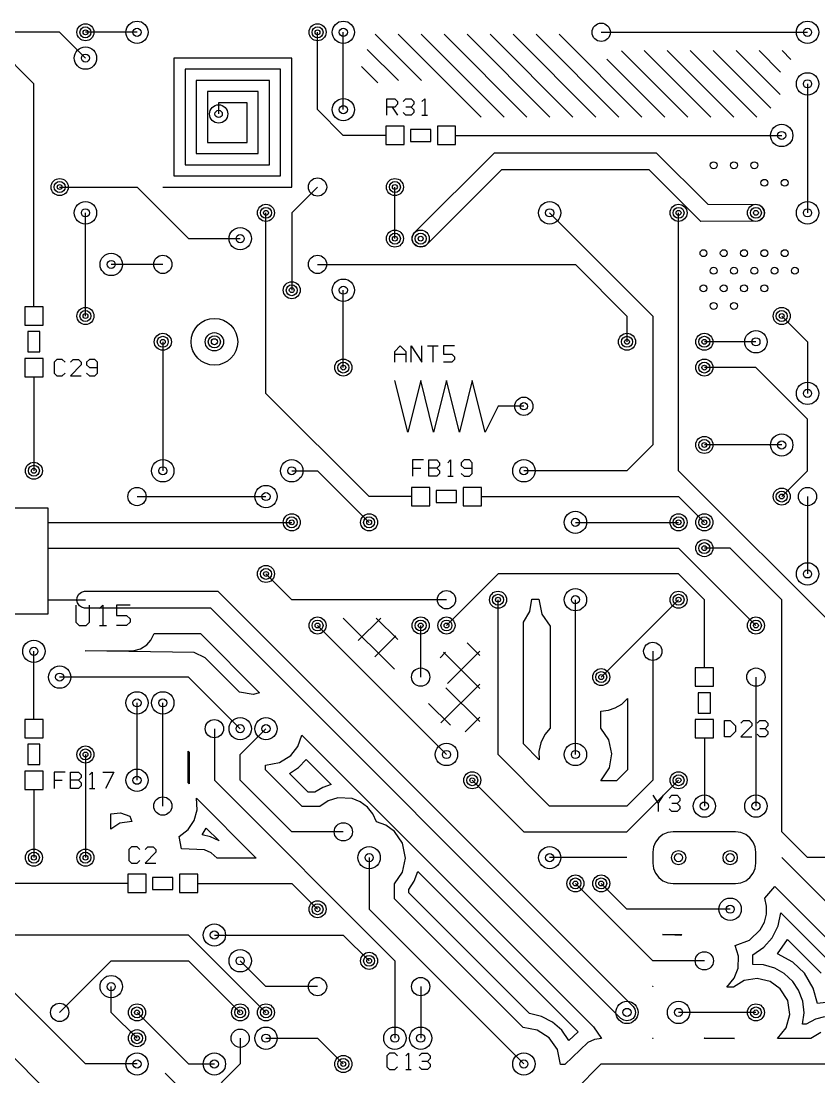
# Model space of a CAD drawing. Extents: x 7 to 280, y 7 to 360.
# Drawn here: x 203.8 to 243.1, y 308 to 360 of the extents above; entities that cross this region are included whole.
import ezdxf

# ---------------------------------------------------------------- set-up
doc = ezdxf.new("R2010")
doc.units = 0
doc.layers.add('SCORE', color=5, linetype='CONTINUOUS')

msp = doc.modelspace()

# ---------------------------------------------------------------- linework, layer by layer
at = {"layer": 'SCORE'}
for p, q in [((204.47, 356.87), (201.93, 359.41)), ((205.74, 359.41), (203.2, 359.41)), ((207.01, 358.14), (205.74, 359.41)), ((209.55, 359.41), (207.01, 359.41)), ((218.44, 355.6), (218.44, 359.41)), ((219.71, 355.6), (219.71, 359.41)), ((221.2811, 359.31), (223.5611, 357.03)), ((222.4125, 359.31), (226.4925, 355.23)), ((223.5439, 359.31), (227.6239, 355.23)), ((224.6752, 359.31), (228.7552, 355.23)), ((225.8066, 359.31), (229.8866, 355.23)), ((226.938, 359.31), (231.018, 355.23)), ((228.0694, 359.31), (232.1494, 355.23)), ((229.2007, 359.31), (233.2807, 355.23)), ((230.3321, 359.31), (234.4121, 355.23)), ((232.41, 359.41), (242.57, 359.41)), ((220.8907, 358.569), (222.4298, 357.03)), ((233.4057, 358.4991), (236.6748, 355.23)), ((234.5262, 358.51), (237.8062, 355.23)), ((235.6576, 358.51), (238.9376, 355.23)), ((236.7889, 358.51), (240.0689, 355.23)), ((237.9203, 358.51), (240.7566, 355.6737)), ((239.0517, 358.51), (241.2202, 356.3415)), ((240.1831, 358.51), (241.242, 357.4511)), ((241.3144, 358.51), (241.7555, 358.0689)), ((217.17, 358.14), (211.37, 358.14)), ((211.37, 358.14), (211.37, 357.59)), ((217.17, 351.79), (217.17, 358.14)), ((220.61, 357.7184), (221.4123, 356.9161)), ((232.6846, 358.0889), (235.5435, 355.23)), ((211.37, 357.59), (211.37, 352.34)), ((216.62, 357.59), (211.92, 357.59)), ((211.92, 357.59), (211.92, 357.04)), ((216.62, 352.34), (216.62, 357.59)), ((204.47, 347.98), (204.47, 356.87)), ((211.92, 357.04), (211.92, 352.89)), ((216.07, 357.04), (212.47, 357.04)), ((212.47, 357.04), (212.47, 356.49)), ((216.07, 352.89), (216.07, 357.04)), ((242.57, 356.87), (242.57, 350.52)), ((212.47, 356.49), (212.47, 353.44)), ((215.52, 356.49), (213.02, 356.49)), ((213.02, 356.49), (213.02, 355.94)), ((215.52, 353.44), (215.52, 356.49)), ((221.85, 355.33), (221.85, 356.13)), ((221.85, 356.13), (222.25, 356.13)), ((222.25, 356.13), (222.3833, 355.9967)), ((222.65, 355.9967), (222.7833, 356.13)), ((222.7833, 356.13), (223.05, 356.13)), ((223.05, 356.13), (223.1833, 355.9967)), ((223.5833, 355.9967), (223.7167, 356.13)), ((223.7167, 356.13), (223.7167, 355.33)), ((213.02, 355.94), (213.02, 353.99)), ((214.97, 355.94), (213.57, 355.94)), ((213.57, 355.94), (213.57, 355.39)), ((214.97, 353.99), (214.97, 355.94)), ((219.71, 354.33), (218.44, 355.6)), ((222.25, 355.73), (221.85, 355.73)), ((222.1167, 355.73), (222.3833, 355.33)), ((222.3833, 355.8633), (222.25, 355.73)), ((222.3833, 355.9967), (222.3833, 355.8633)), ((223.05, 355.73), (222.7833, 355.73)), ((223.1833, 355.8633), (223.05, 355.73)), ((223.05, 355.73), (223.1833, 355.5967)), ((223.1833, 355.9967), (223.1833, 355.8633)), ((223.1833, 355.5967), (223.1833, 355.4633)), ((222.7833, 355.33), (222.65, 355.4633)), ((223.05, 355.33), (222.7833, 355.33)), ((223.1833, 355.4633), (223.05, 355.33)), ((223.5833, 355.33), (223.85, 355.33)), ((222.7, 354.78), (221.8, 354.78)), ((221.8, 354.78), (221.8, 353.88)), ((222.7, 353.88), (222.7, 354.78)), ((224.02, 354.63), (223.02, 354.63)), ((223.02, 354.63), (223.02, 354.03)), ((224.02, 354.03), (224.02, 354.63)), ((225.24, 354.78), (224.34, 354.78)), ((224.34, 354.78), (224.34, 353.88)), ((225.24, 353.88), (225.24, 354.78)), ((221.8, 354.33), (219.71, 354.33)), ((223.02, 354.03), (224.02, 354.03)), ((225.24, 354.33), (227.33, 354.33)), ((227.33, 354.33), (241.3, 354.33)), ((213.02, 353.99), (214.97, 353.99)), ((221.8, 353.88), (222.7, 353.88)), ((224.34, 353.88), (225.24, 353.88)), ((212.47, 353.44), (215.52, 353.44)), ((223.223, 349.547), (227.156, 353.48)), ((227.156, 353.48), (235.124, 353.48)), ((235.124, 353.48), (237.664, 350.94)), ((211.92, 352.89), (216.07, 352.89)), ((227.504, 352.64), (223.7864, 348.9253)), ((234.776, 352.64), (227.504, 352.64)), ((237.316, 350.1), (234.776, 352.64)), ((211.37, 352.34), (216.62, 352.34)), ((205.74, 351.79), (209.55, 351.79)), ((209.55, 351.79), (212.09, 349.25)), ((210.82, 351.79), (217.17, 351.79)), ((218.44, 351.79), (217.17, 350.52)), ((222.25, 349.25), (222.25, 351.79)), ((237.664, 350.94), (240.0712, 350.938)), ((240.0712, 350.938), (240.228, 350.8904)), ((207.01, 345.44), (207.01, 350.52)), ((215.9, 341.63), (215.9, 350.52)), ((217.17, 350.52), (217.17, 346.71)), ((229.87, 350.52), (234.95, 345.44)), ((236.22, 337.82), (236.22, 350.52)), ((240.228, 350.8904), (240.327, 350.817)), ((240.327, 350.817), (240.4419, 350.6019)), ((240.4419, 350.4381), (240.3792, 350.2867)), ((240.4419, 350.6019), (240.4419, 350.4381)), ((240.1119, 350.1081), (237.316, 350.1)), ((240.2633, 350.1708), (240.1119, 350.1081)), ((240.3792, 350.2867), (240.2633, 350.1708)), ((223.102, 349.2088), (223.1181, 349.3719)), ((223.1181, 349.3719), (223.223, 349.547)), ((212.09, 349.25), (214.63, 349.25)), ((223.1708, 349.0167), (223.102, 349.2088)), ((223.3593, 348.862), (223.1708, 349.0167)), ((223.6019, 348.8381), (223.3593, 348.862)), ((223.7864, 348.9253), (223.6019, 348.8381)), ((204.47, 345.89), (204.47, 347.98)), ((210.82, 347.98), (208.28, 347.98)), ((218.44, 347.98), (231.14, 347.98)), ((231.14, 347.98), (233.68, 345.44)), ((219.71, 342.9), (219.71, 346.71)), ((204.92, 345.89), (204.02, 345.89)), ((204.02, 345.89), (204.02, 344.99)), ((204.92, 344.99), (204.92, 345.89)), ((233.68, 345.44), (233.68, 344.17)), ((234.95, 345.44), (234.95, 339.09)), ((241.3, 345.44), (242.57, 344.17)), ((204.02, 344.99), (204.92, 344.99)), ((204.77, 344.67), (204.17, 344.67)), ((204.17, 344.67), (204.17, 343.67)), ((204.77, 343.67), (204.77, 344.67)), ((210.82, 344.17), (210.82, 337.82)), ((240.03, 344.17), (237.49, 344.17)), ((242.57, 344.17), (242.57, 341.63)), ((204.17, 343.67), (204.77, 343.67)), ((222.25, 343.6983), (222.5167, 343.965)), ((222.25, 343.165), (222.25, 343.6983)), ((222.5167, 343.965), (222.7833, 343.6983)), ((222.7833, 343.6983), (222.7833, 343.165)), ((223.05, 343.165), (223.05, 343.965)), ((223.05, 343.965), (223.5833, 343.165)), ((223.5833, 343.165), (223.5833, 343.965)), ((223.85, 343.965), (224.3833, 343.965)), ((224.1167, 343.965), (224.1167, 343.165)), ((225.1833, 343.965), (224.65, 343.965)), ((224.65, 343.965), (224.65, 343.565)), ((204.92, 343.35), (204.02, 343.35)), ((204.02, 343.35), (204.02, 342.45)), ((204.92, 342.45), (204.92, 343.35)), ((205.6033, 343.3), (205.47, 343.1667)), ((205.47, 343.1667), (205.47, 342.6333)), ((205.87, 343.3), (205.6033, 343.3)), ((206.0033, 343.1667), (205.87, 343.3)), ((206.27, 343.1667), (206.4033, 343.3)), ((206.4033, 343.3), (206.67, 343.3)), ((206.67, 343.3), (206.8033, 343.1667)), ((206.8033, 343.1667), (206.8033, 343.0333)), ((207.2033, 343.3), (207.07, 343.1667)), ((207.07, 343.1667), (207.07, 343.0333)), ((207.47, 343.3), (207.2033, 343.3)), ((207.6033, 343.1667), (207.47, 343.3)), ((207.6033, 342.6333), (207.6033, 343.1667)), ((222.25, 343.565), (222.7833, 343.565)), ((224.65, 343.565), (225.05, 343.565)), ((225.05, 343.165), (224.65, 343.165)), ((225.05, 343.565), (225.1833, 343.4317)), ((225.1833, 343.2983), (225.05, 343.165)), ((225.1833, 343.4317), (225.1833, 343.2983)), ((205.47, 342.6333), (205.6033, 342.5)), ((205.87, 342.5), (206.0033, 342.6333)), ((206.8033, 343.0333), (206.27, 342.5)), ((207.07, 343.0333), (207.2033, 342.9)), ((207.07, 342.6333), (207.2033, 342.5)), ((207.2033, 342.9), (207.6033, 342.9)), ((207.47, 342.5), (207.6033, 342.6333)), ((240.03, 342.9), (237.49, 342.9)), ((242.57, 340.36), (240.03, 342.9)), ((204.02, 342.45), (204.92, 342.45)), ((204.47, 342.45), (204.47, 340.36)), ((205.6033, 342.5), (205.87, 342.5)), ((206.27, 342.5), (206.8033, 342.5)), ((207.2033, 342.5), (207.47, 342.5)), ((222.885, 339.725), (222.25, 342.265)), ((223.52, 342.265), (222.885, 339.725)), ((224.155, 339.725), (223.52, 342.265)), ((224.79, 342.265), (224.155, 339.725)), ((225.425, 339.725), (224.79, 342.265)), ((226.06, 342.265), (225.425, 339.725)), ((226.695, 339.725), (226.06, 342.265)), ((220.98, 336.55), (215.9, 341.63)), ((227.33, 340.995), (226.695, 339.725)), ((228.6, 340.995), (227.33, 340.995)), ((204.47, 340.36), (204.47, 337.82)), ((242.57, 337.82), (242.57, 340.36)), ((234.95, 339.09), (233.68, 337.82)), ((241.3, 339.09), (237.49, 339.09)), ((223.6533, 338.35), (223.12, 338.35)), ((223.12, 338.35), (223.12, 337.55)), ((223.12, 337.95), (223.52, 337.95)), ((223.92, 337.55), (223.92, 338.35)), ((223.92, 338.35), (224.32, 338.35)), ((224.32, 337.95), (223.92, 337.95)), ((224.32, 338.35), (224.4533, 338.2167)), ((224.4533, 338.0833), (224.32, 337.95)), ((224.32, 337.95), (224.4533, 337.8167)), ((224.4533, 338.2167), (224.4533, 338.0833)), ((224.8533, 338.2167), (224.9867, 338.35)), ((224.9867, 338.35), (224.9867, 337.55)), ((225.6533, 338.35), (225.52, 338.2167)), ((225.52, 338.2167), (225.52, 338.0833)), ((225.52, 338.0833), (225.6533, 337.95)), ((225.92, 338.35), (225.6533, 338.35)), ((225.6533, 337.95), (226.0533, 337.95)), ((226.0533, 338.2167), (225.92, 338.35)), ((226.0533, 337.6833), (226.0533, 338.2167)), ((217.17, 337.82), (218.44, 337.82)), ((218.44, 337.82), (220.98, 335.28)), ((224.32, 337.55), (223.92, 337.55)), ((224.4533, 337.6833), (224.32, 337.55)), ((224.4533, 337.8167), (224.4533, 337.6833)), ((224.8533, 337.55), (225.12, 337.55)), ((225.52, 337.6833), (225.6533, 337.55)), ((225.6533, 337.55), (225.92, 337.55)), ((225.92, 337.55), (226.0533, 337.6833)), ((233.68, 337.82), (228.6, 337.82)), ((247.65, 326.39), (236.22, 337.82)), ((241.3, 336.55), (242.57, 337.82)), ((223.97, 337), (223.07, 337)), ((223.07, 337), (223.07, 336.1)), ((223.97, 336.1), (223.97, 337)), ((226.51, 337), (225.61, 337)), ((225.61, 337), (225.61, 336.1)), ((226.51, 336.1), (226.51, 337)), ((209.55, 336.55), (215.9, 336.55)), ((223.07, 336.55), (220.98, 336.55)), ((225.29, 336.85), (224.29, 336.85)), ((224.29, 336.85), (224.29, 336.25)), ((225.29, 336.25), (225.29, 336.85)), ((226.51, 336.55), (228.6, 336.55)), ((228.6, 336.55), (236.22, 336.55)), ((236.22, 336.55), (237.49, 335.28)), ((242.57, 336.55), (242.57, 332.74)), ((205.1685, 335.9785), (202.5015, 335.9785)), ((205.1685, 330.7715), (205.1685, 335.9785)), ((223.07, 336.1), (223.97, 336.1)), ((224.29, 336.25), (225.29, 336.25)), ((225.61, 336.1), (226.51, 336.1)), ((205.1685, 335.28), (207.01, 335.28)), ((207.01, 335.28), (217.17, 335.28)), ((231.14, 335.28), (236.22, 335.28)), ((205.1685, 334.01), (207.01, 334.01)), ((207.01, 334.01), (236.22, 334.01)), ((236.22, 334.01), (240.03, 330.2)), ((238.76, 334.01), (237.49, 334.01)), ((241.3, 331.47), (238.76, 334.01)), ((217.17, 331.47), (215.9, 332.74)), ((227.33, 332.74), (224.79, 330.2)), ((236.22, 332.74), (227.33, 332.74)), ((237.49, 331.47), (236.22, 332.74)), ((206.6081, 331.5919), (206.6853, 331.7364)), ((206.6853, 331.7364), (206.812, 331.8404)), ((206.812, 331.8404), (206.9688, 331.888)), ((206.9688, 331.888), (213.534, 331.89)), ((213.534, 331.89), (233.977, 311.447)), ((205.1685, 331.47), (207.01, 331.47)), ((206.54, 331.2), (206.54, 330.3667)), ((206.592, 331.4288), (206.6081, 331.5919)), ((206.622, 331.3093), (206.592, 331.4288)), ((206.713, 331.173), (206.622, 331.3093)), ((206.812, 331.0996), (206.713, 331.173)), ((207.2067, 330.3667), (207.2067, 331.2)), ((207.7067, 331.0333), (207.8733, 331.2)), ((207.8733, 331.2), (207.8733, 330.2)), ((209.2067, 331.2), (208.54, 331.2)), ((208.54, 331.2), (208.54, 330.7)), ((224.79, 331.47), (217.17, 331.47)), ((227.33, 323.85), (227.33, 331.47)), ((228.895, 330.8882), (228.9993, 331.49)), ((228.9993, 331.49), (229.3407, 331.49)), ((229.3407, 331.49), (229.488, 330.7565)), ((231.14, 323.85), (231.14, 331.47)), ((232.41, 327.66), (236.22, 331.47)), ((237.49, 330.2), (237.49, 331.47)), ((241.3, 320.04), (241.3, 331.47)), ((202.5015, 330.7715), (205.1685, 330.7715)), ((206.9688, 331.052), (206.812, 331.0996)), ((213.186, 331.05), (206.9688, 331.052)), ((208.54, 330.7), (209.04, 330.7)), ((209.04, 330.7), (209.2067, 330.5333)), ((233.383, 310.853), (213.186, 331.05)), ((228.58, 330.3632), (228.895, 330.8882)), ((229.488, 330.7565), (229.89, 330.1755)), ((206.54, 330.3667), (206.7067, 330.2)), ((206.7067, 330.2), (207.04, 330.2)), ((207.04, 330.2), (207.2067, 330.3667)), ((207.7067, 330.2), (208.04, 330.2)), ((209.04, 330.2), (208.54, 330.2)), ((209.2067, 330.3667), (209.04, 330.2)), ((209.2067, 330.5333), (209.2067, 330.3667)), ((218.44, 330.2), (224.79, 323.85)), ((219.7065, 330.57), (222.2278, 328.0487)), ((220.4469, 329.4659), (221.551, 330.57)), ((221.3328, 330.57), (222.3988, 329.5041)), ((223.52, 327.66), (223.52, 330.2)), ((228.58, 324.3678), (228.58, 330.3632)), ((229.89, 330.1755), (229.89, 325.1445)), ((237.49, 328.11), (237.49, 330.2)), ((210.2262, 329.4774), (210.3908, 329.8009)), ((210.3908, 329.8009), (212.6681, 329.8002)), ((212.6681, 329.8002), (215.5778, 326.8904)), ((221.2601, 328.6527), (222.3015, 329.6941)), ((209.7164, 329.0591), (210.0257, 329.2562)), ((210.0257, 329.2562), (210.2262, 329.4774)), ((225.802, 329.3535), (226.43, 328.7255)), ((204.47, 327.66), (204.47, 328.93)), ((206.9946, 328.95), (209.4167, 328.9681)), ((212.3674, 328.8785), (206.9946, 328.95)), ((209.4167, 328.9681), (209.7164, 329.0591)), ((212.909, 328.6038), (212.3674, 328.8785)), ((214.5985, 326.9192), (212.909, 328.6038)), ((224.4742, 328.6141), (224.7414, 328.8813)), ((224.6401, 328.889), (226.43, 327.0992)), ((224.8325, 327.3461), (226.43, 328.9436)), ((234.95, 328.93), (234.95, 322.58)), ((237.94, 328.11), (237.04, 328.11)), ((237.04, 328.11), (237.04, 327.21)), ((237.94, 327.21), (237.94, 328.11)), ((204.47, 325.57), (204.47, 327.66)), ((212.09, 327.66), (205.74, 327.66)), ((214.63, 325.12), (212.09, 327.66)), ((240.03, 327.66), (240.03, 321.31)), ((224.5128, 325.4), (226.43, 327.3173)), ((224.7645, 327.1384), (226.43, 325.4728)), ((237.04, 327.21), (237.94, 327.21)), ((215.265, 326.8037), (214.5985, 326.9192)), ((215.5778, 326.8904), (215.265, 326.8037)), ((233.4211, 326.3313), (233.7, 326.6005)), ((233.7, 326.6005), (233.7, 323.0978)), ((237.79, 326.89), (237.19, 326.89)), ((237.19, 326.89), (237.19, 325.89)), ((237.79, 325.89), (237.79, 326.89)), ((209.55, 322.58), (209.55, 326.39)), ((210.82, 321.31), (210.82, 326.39)), ((223.9087, 326.3678), (224.9911, 325.2854)), ((232.39, 325.9907), (232.7621, 326.028)), ((232.39, 325.1445), (232.39, 325.9907)), ((232.7621, 326.028), (233.1052, 326.142)), ((233.1052, 326.142), (233.4211, 326.3313)), ((204.92, 325.57), (204.02, 325.57)), ((204.02, 325.57), (204.02, 324.67)), ((204.92, 324.67), (204.92, 325.57)), ((225.7094, 324.9704), (226.43, 325.6909)), ((237.94, 325.57), (237.04, 325.57)), ((237.04, 325.57), (237.04, 324.67)), ((237.19, 325.89), (237.79, 325.89)), ((237.94, 324.67), (237.94, 325.57)), ((238.49, 324.72), (238.49, 325.52)), ((238.49, 325.52), (238.7567, 325.52)), ((238.7567, 325.52), (239.0233, 325.2533)), ((239.29, 325.3867), (239.4233, 325.52)), ((239.4233, 325.52), (239.69, 325.52)), ((239.69, 325.52), (239.8233, 325.3867)), ((240.09, 325.3867), (240.2233, 325.52)), ((240.2233, 325.52), (240.49, 325.52)), ((240.49, 325.52), (240.6233, 325.3867)), ((213.36, 325.12), (213.36, 322.58)), ((214.63, 323.85), (215.9, 325.12)), ((229.89, 325.1445), (229.6289, 324.8272)), ((232.792, 324.5635), (232.39, 325.1445)), ((239.0233, 324.9867), (238.7567, 324.72)), ((239.0233, 325.2533), (239.0233, 324.9867)), ((239.8233, 325.2533), (239.29, 324.72)), ((239.8233, 325.3867), (239.8233, 325.2533)), ((240.49, 325.12), (240.2233, 325.12)), ((240.6233, 325.2533), (240.49, 325.12)), ((240.49, 325.12), (240.6233, 324.9867)), ((240.6233, 325.3867), (240.6233, 325.2533)), ((240.6233, 324.9867), (240.6233, 324.8533)), ((204.02, 324.67), (204.92, 324.67)), ((217.4742, 324.248), (217.6704, 324.7978)), ((217.6704, 324.7978), (232.0253, 310.443)), ((229.4368, 324.4308), (229.3467, 323.9995)), ((229.6289, 324.8272), (229.4368, 324.4308)), ((232.9393, 323.877), (232.792, 324.5635)), ((237.04, 324.67), (237.94, 324.67)), ((237.49, 324.67), (237.49, 322.58)), ((238.7567, 324.72), (238.49, 324.72)), ((239.29, 324.72), (239.8233, 324.72)), ((240.2233, 324.72), (240.09, 324.8533)), ((240.49, 324.72), (240.2233, 324.72)), ((240.6233, 324.8533), (240.49, 324.72)), ((204.77, 324.35), (204.17, 324.35)), ((204.17, 324.35), (204.17, 323.35)), ((204.77, 323.35), (204.77, 324.35)), ((212.07, 322.4615), (212.07, 324.0136)), ((212.07, 324.0136), (212.11, 323.9685)), ((212.11, 323.9685), (212.1237, 322.4002)), ((217.1284, 323.8049), (217.4742, 324.248)), ((229.3599, 323.5879), (228.58, 324.3678)), ((229.3467, 323.9995), (229.3599, 323.5879)), ((232.8127, 323.1864), (232.9393, 323.877)), ((204.17, 323.35), (204.77, 323.35)), ((207.01, 323.85), (207.01, 318.77)), ((214.63, 322.58), (214.63, 323.85)), ((215.88, 323.3207), (216.5636, 323.4473)), ((216.5636, 323.4473), (217.1284, 323.8049)), ((217.5064, 323.2051), (217.8815, 323.5968)), ((217.8815, 323.5968), (219.114, 322.3643)), ((229.87, 321.31), (227.33, 323.85)), ((204.92, 323.03), (204.02, 323.03)), ((204.02, 323.03), (204.02, 322.13)), ((204.92, 322.13), (204.92, 323.03)), ((206.0033, 322.98), (205.47, 322.98)), ((205.47, 322.98), (205.47, 322.18)), ((206.27, 322.18), (206.27, 322.98)), ((206.27, 322.98), (206.67, 322.98)), ((206.67, 322.98), (206.8033, 322.8467)), ((206.8033, 322.8467), (206.8033, 322.7133)), ((207.2033, 322.8467), (207.3367, 322.98)), ((207.3367, 322.98), (207.3367, 322.18)), ((207.87, 322.98), (208.4033, 322.98)), ((208.4033, 322.98), (208.0033, 322.18)), ((215.88, 323.0978), (215.88, 323.3207)), ((217.6878, 321.29), (215.88, 323.0978)), ((217.0611, 322.9066), (217.5064, 323.2051)), ((217.9777, 321.99), (217.0611, 322.9066)), ((232.3946, 322.56), (232.8127, 323.1864)), ((233.7, 323.0978), (233.1622, 322.56)), ((205.47, 322.58), (205.87, 322.58)), ((206.67, 322.58), (206.27, 322.58)), ((206.8033, 322.7133), (206.67, 322.58)), ((206.67, 322.58), (206.8033, 322.4467)), ((206.8033, 322.3133), (206.67, 322.18)), ((206.8033, 322.4467), (206.8033, 322.3133)), ((212.1237, 322.4002), (212.07, 322.4615)), ((213.36, 322.58), (222.25, 313.69)), ((217.17, 320.04), (214.63, 322.58)), ((219.114, 322.3643), (218.7041, 322.2185)), ((226.06, 322.58), (228.6, 320.04)), ((233.1622, 322.56), (232.3946, 322.56)), ((233.68, 320.04), (236.22, 322.58)), ((234.95, 322.58), (233.68, 321.31)), ((237.49, 322.58), (237.49, 321.31)), ((204.02, 322.13), (204.92, 322.13)), ((204.47, 322.13), (204.47, 320.04)), ((206.67, 322.18), (206.27, 322.18)), ((207.2033, 322.18), (207.47, 322.18)), ((218.312, 321.99), (217.9777, 321.99)), ((218.7041, 322.2185), (218.312, 321.99)), ((234.95, 321.84), (235.2167, 321.44)), ((235.2167, 321.44), (235.4833, 321.84)), ((235.75, 321.7067), (235.8833, 321.84)), ((235.8833, 321.84), (236.15, 321.84)), ((236.15, 321.84), (236.2833, 321.7067)), ((212.5085, 321.1166), (212.4748, 321.6975)), ((212.4748, 321.6975), (215.4222, 318.75)), ((218.5585, 321.29), (217.6878, 321.29)), ((218.9634, 321.5669), (218.5585, 321.29)), ((219.4388, 321.7178), (218.9634, 321.5669)), ((220.1444, 321.6832), (219.4388, 321.7178)), ((220.5349, 321.526), (220.1444, 321.6832)), ((220.8925, 321.2607), (220.5349, 321.526)), ((233.68, 321.31), (229.87, 321.31)), ((235.2167, 321.44), (235.2167, 321.04)), ((236.15, 321.44), (235.8833, 321.44)), ((236.2833, 321.5733), (236.15, 321.44)), ((236.15, 321.44), (236.2833, 321.3067)), ((236.2833, 321.7067), (236.2833, 321.5733)), ((236.2833, 321.3067), (236.2833, 321.1733)), ((208.26, 320.93), (208.7355, 320.9754)), ((208.26, 320.1766), (208.26, 320.93)), ((208.7355, 320.9754), (209.194, 320.8162)), ((209.194, 320.8162), (209.2999, 320.55)), ((212.3657, 320.6033), (212.5085, 321.1166)), ((221.1563, 320.9326), (220.8925, 321.2607)), ((221.336, 320.5338), (221.1563, 320.9326)), ((235.8833, 321.04), (235.75, 321.1733)), ((236.15, 321.04), (235.8833, 321.04)), ((236.2833, 321.1733), (236.15, 321.04)), ((208.7037, 320.4672), (208.26, 320.1766)), ((209.2999, 320.55), (208.7037, 320.4672)), ((212.0644, 320.1524), (212.3657, 320.6033)), ((221.8044, 320.3696), (221.336, 320.5338)), ((222.2332, 320.0614), (221.8044, 320.3696)), ((204.47, 320.04), (204.47, 318.77)), ((211.623, 319.8124), (212.0644, 320.1524)), ((211.7333, 319.2), (211.623, 319.8124)), ((212.7519, 319.8869), (212.9591, 320.2232)), ((213.1713, 319.7945), (212.7519, 319.8869)), ((212.9591, 320.2232), (213.592, 319.5903)), ((213.592, 319.5903), (213.1713, 319.7945)), ((219.71, 320.04), (217.17, 320.04)), ((222.632, 319.4835), (222.2332, 320.0614)), ((228.6, 320.04), (233.68, 320.04)), ((235.2429, 319.7471), (235.084, 319.54)), ((235.45, 319.906), (235.2429, 319.7471)), ((235.6912, 320.0059), (235.45, 319.906)), ((235.95, 320.04), (235.6912, 320.0059)), ((239.03, 320.04), (235.95, 320.04)), ((239.2888, 320.0059), (239.03, 320.04)), ((239.53, 319.906), (239.2888, 320.0059)), ((239.7371, 319.7471), (239.53, 319.906)), ((239.896, 319.54), (239.7371, 319.7471)), ((242.57, 318.77), (241.3, 320.04)), ((209.2833, 319.3), (209.15, 319.1667)), ((209.55, 319.3), (209.2833, 319.3)), ((209.6833, 319.1667), (209.55, 319.3)), ((209.95, 319.1667), (210.0833, 319.3)), ((210.0833, 319.3), (210.35, 319.3)), ((210.35, 319.3), (210.4833, 319.1667)), ((212.8697, 319.1553), (211.7333, 319.2)), ((222.7793, 318.743), (222.632, 319.4835)), ((234.9841, 319.2988), (234.95, 319.04)), ((235.084, 319.54), (234.9841, 319.2988)), ((239.9959, 319.2988), (239.896, 319.54)), ((240.03, 319.04), (239.9959, 319.2988)), ((209.15, 319.1667), (209.15, 318.6333)), ((210.4833, 319.0333), (209.95, 318.5)), ((210.4833, 319.1667), (210.4833, 319.0333)), ((213.2054, 319.0077), (212.8697, 319.1553)), ((213.4994, 318.75), (213.2054, 319.0077)), ((215.4222, 318.75), (213.4994, 318.75)), ((220.98, 318.77), (220.98, 316.23)), ((222.632, 318.0565), (222.7793, 318.743)), ((233.68, 318.77), (229.87, 318.77)), ((234.95, 319.04), (234.95, 318.5)), ((240.03, 318.5), (240.03, 319.04)), ((241.3, 318.77), (246.38, 313.69)), ((244.66, 318.77), (242.57, 318.77)), ((209.15, 318.6333), (209.2833, 318.5)), ((209.2833, 318.5), (209.55, 318.5)), ((209.55, 318.5), (209.6833, 318.6333)), ((209.95, 318.5), (210.4833, 318.5)), ((234.95, 318.5), (234.9841, 318.2412)), ((234.9841, 318.2412), (235.084, 318)), ((239.896, 318), (239.9959, 318.2412)), ((239.9959, 318.2412), (240.03, 318.5)), ((210, 317.95), (209.1, 317.95)), ((209.1, 317.95), (209.1, 317.05)), ((210, 317.05), (210, 317.95)), ((211.32, 317.8), (210.32, 317.8)), ((210.32, 317.8), (210.32, 317.2)), ((211.32, 317.2), (211.32, 317.8)), ((212.54, 317.95), (211.64, 317.95)), ((211.64, 317.95), (211.64, 317.05)), ((212.54, 317.05), (212.54, 317.95)), ((222.23, 317.4755), (222.632, 318.0565)), ((223.1969, 317.6156), (223.3857, 318.0926)), ((223.3857, 318.0926), (231.2801, 310.1982)), ((235.084, 318), (235.2429, 317.7929)), ((235.2429, 317.7929), (235.45, 317.634)), ((235.45, 317.634), (235.6912, 317.5341)), ((239.2888, 317.5341), (239.53, 317.634)), ((239.53, 317.634), (239.7371, 317.7929)), ((239.7371, 317.7929), (239.896, 318)), ((207.01, 317.5), (199.39, 317.5)), ((209.1, 317.5), (207.01, 317.5)), ((210.32, 317.2), (211.32, 317.2)), ((212.54, 317.5), (214.63, 317.5)), ((214.63, 317.5), (217.17, 317.5)), ((217.17, 317.5), (218.44, 316.23)), ((222.23, 316.7478), (222.23, 317.4755)), ((222.93, 317.2064), (223.1969, 317.6156)), ((222.93, 317.0377), (222.93, 317.2064)), ((234.95, 313.69), (231.14, 317.5)), ((233.68, 316.23), (232.41, 317.5)), ((235.6912, 317.5341), (235.95, 317.5)), ((235.95, 317.5), (239.03, 317.5)), ((239.03, 317.5), (239.2888, 317.5341)), ((240.4728, 316.7818), (240.959, 317.3433)), ((240.959, 317.3433), (244.5808, 313.7215)), ((209.1, 317.05), (210, 317.05)), ((211.64, 317.05), (212.54, 317.05)), ((228.5685, 310.4092), (222.23, 316.7478)), ((228.8732, 311.0945), (222.93, 317.0377)), ((240.5533, 316.3795), (240.4728, 316.7818)), ((220.98, 316.23), (228.6, 308.61)), ((238.76, 316.23), (233.68, 316.23)), ((240.5438, 315.9927), (240.5533, 316.3795)), ((240.2411, 315.2079), (240.4451, 315.5984)), ((240.4451, 315.5984), (240.5438, 315.9927)), ((241.1223, 315.4134), (241.2534, 316.0589)), ((241.2534, 316.0589), (243.8955, 313.4168)), ((239.7082, 314.7005), (240.2411, 315.2079)), ((240.8231, 314.819), (241.1223, 315.4134)), ((212.09, 314.96), (201.93, 314.96)), ((215.9, 311.15), (212.09, 314.96)), ((213.36, 314.96), (219.71, 314.96)), ((219.71, 314.96), (220.98, 313.69)), ((236.3385, 314.94), (235.4278, 314.98)), ((235.4278, 314.98), (236.3836, 314.98)), ((236.3836, 314.98), (236.3385, 314.94)), ((239.011, 314.4482), (239.7082, 314.7005)), ((240.4185, 314.36), (240.8231, 314.819)), ((241.0849, 314.0326), (241.5882, 314.7342)), ((241.5882, 314.7342), (243.2386, 313.0838)), ((239.1743, 313.9175), (239.011, 314.4482)), ((239.8703, 313.9909), (240.4185, 314.36)), ((239.8829, 313.5149), (239.8703, 313.9909)), ((241.8419, 313.6277), (241.0849, 314.0326)), ((207.01, 308.61), (201.93, 313.69)), ((205.74, 311.15), (208.28, 313.69)), ((208.28, 313.69), (212.09, 313.69)), ((212.09, 313.69), (214.63, 311.15)), ((215.9, 312.42), (214.63, 313.69)), ((222.25, 313.69), (222.25, 309.88)), ((237.49, 313.69), (234.95, 313.69)), ((239.1514, 313.332), (239.1743, 313.9175)), ((240.3981, 313.4908), (239.8829, 313.5149)), ((240.9616, 313.3287), (240.3981, 313.4908)), ((242.4198, 313.0763), (241.8419, 313.6277)), ((238.959, 312.8352), (239.1514, 313.332)), ((241.425, 313.0655), (240.9616, 313.3287)), ((241.8444, 312.674), (241.425, 313.0655)), ((242.8554, 312.3495), (242.4198, 313.0763)), ((199.564, 312.84), (214.927, 297.477)), ((234.95, 312.4246), (234.9343, 312.4404)), ((234.9343, 312.4404), (234.95, 312.44)), ((234.95, 312.44), (234.95, 312.4246)), ((238.5964, 312.4), (238.959, 312.8352)), ((239.4482, 312.715), (238.9232, 312.4)), ((240.0913, 312.8185), (239.4482, 312.715)), ((240.7252, 312.668), (240.0913, 312.8185)), ((241.2295, 312.3113), (240.7252, 312.668)), ((242.1323, 312.2431), (241.8444, 312.674)), ((208.28, 311.15), (208.28, 312.42)), ((218.44, 312.42), (215.9, 312.42)), ((223.52, 312.42), (223.52, 309.88)), ((238.9232, 312.4), (238.5964, 312.4)), ((241.595, 311.7318), (241.2295, 312.3113)), ((242.3335, 311.7057), (242.1323, 312.2431)), ((243.0691, 311.5811), (242.8554, 312.3495)), ((233.977, 311.447), (234.068, 311.3107)), ((241.6965, 311.0475), (241.595, 311.7318)), ((242.3993, 311.123), (242.3335, 311.7057)), ((243.8804, 311.6932), (243.0691, 311.5811)), ((209.55, 309.88), (208.28, 311.15)), ((209.55, 311.15), (212.09, 308.61)), ((229.4674, 310.9541), (228.8732, 311.0945)), ((230.011, 310.6731), (229.4674, 310.9541)), ((234.068, 310.9893), (233.977, 310.853)), ((234.068, 311.3107), (234.1, 311.15)), ((234.1, 311.15), (234.068, 310.9893)), ((240.03, 311.15), (236.22, 311.15)), ((241.5149, 310.3869), (241.6965, 311.0475)), ((242.3275, 310.5702), (242.3993, 311.123)), ((243.4042, 310.9391), (242.9582, 310.8093)), ((229.2636, 310.2827), (228.5685, 310.4092)), ((230.47, 310.2685), (230.011, 310.6731)), ((232.0253, 310.443), (232.4254, 309.86)), ((233.5193, 310.762), (233.383, 310.853)), ((233.68, 310.73), (233.5193, 310.762)), ((233.8407, 310.762), (233.68, 310.73)), ((233.977, 310.853), (233.8407, 310.762)), ((241.0895, 309.86), (241.5149, 310.3869)), ((242.5093, 310.5704), (242.3275, 310.5702)), ((242.9582, 310.8093), (242.5093, 310.5704)), ((214.63, 309.88), (214.63, 308.61)), ((215.9, 309.88), (218.44, 309.88)), ((218.44, 309.88), (219.71, 308.61)), ((229.8532, 309.9014), (229.2636, 310.2827)), ((230.252, 309.3235), (229.8532, 309.9014)), ((230.8134, 309.7711), (230.47, 310.2685)), ((231.2801, 310.1982), (230.8134, 309.7711)), ((232.4254, 309.86), (232.0803, 309.8153)), ((234.9346, 309.86), (234.95, 309.8754)), ((234.9654, 309.86), (234.9346, 309.86)), ((234.95, 309.8754), (234.9654, 309.86)), ((237.4746, 309.86), (237.5145, 309.9)), ((238.9705, 309.86), (237.4746, 309.86)), ((237.5145, 309.9), (238.9705, 309.86)), ((242.7332, 309.86), (241.0895, 309.86)), ((243.2261, 310.1626), (242.7332, 309.86)), ((230.3993, 308.59), (230.252, 309.3235)), ((231.7446, 309.6677), (230.6222, 308.59)), ((232.0803, 309.8153), (231.7446, 309.6677)), ((221.9833, 309.14), (221.85, 309.0067)), ((221.85, 309.0067), (221.85, 308.4733)), ((222.25, 309.14), (221.9833, 309.14)), ((222.3833, 309.0067), (222.25, 309.14)), ((222.7833, 309.0067), (222.9167, 309.14)), ((222.9167, 309.14), (222.9167, 308.34)), ((223.45, 309.0067), (223.5833, 309.14)), ((223.5833, 309.14), (223.85, 309.14)), ((223.85, 309.14), (223.9833, 309.0067)), ((223.9833, 308.8733), (223.85, 308.74)), ((223.9833, 309.0067), (223.9833, 308.8733)), ((209.55, 308.61), (207.01, 308.61)), ((214.63, 308.61), (210.82, 304.8)), ((212.09, 308.61), (213.36, 308.61)), ((221.85, 308.4733), (221.9833, 308.34)), ((221.9833, 308.34), (222.25, 308.34)), ((222.25, 308.34), (222.3833, 308.4733)), ((222.7833, 308.34), (223.05, 308.34)), ((223.5833, 308.34), (223.45, 308.4733)), ((223.85, 308.74), (223.5833, 308.74)), ((223.85, 308.34), (223.5833, 308.34)), ((223.85, 308.74), (223.9833, 308.6067)), ((223.9833, 308.4733), (223.85, 308.34)), ((223.9833, 308.6067), (223.9833, 308.4733)), ((230.6222, 308.59), (230.3993, 308.59)), ((231.14, 307.34), (232.41, 308.61)), ((232.41, 308.61), (243.84, 308.61)), ((210.9296, 308.165), (211.9196, 307.175))]:
    msp.add_line(p, q, dxfattribs=at)
for centre, radius in [((207.01, 359.41), 0.42), ((209.55, 359.41), 0.55), ((218.44, 359.41), 0.42), ((219.71, 359.41), 0.55), ((232.41, 359.41), 0.45), ((242.57, 359.41), 0.55), ((207.01, 359.41), 0.27), ((207.01, 359.41), 0.12), ((209.55, 359.41), 0.2), ((218.44, 359.41), 0.27), ((218.44, 359.41), 0.12), ((219.71, 359.41), 0.2), ((242.57, 359.41), 0.2), ((207.01, 358.14), 0.55), ((207.01, 358.14), 0.2), ((242.57, 356.87), 0.55), ((242.57, 356.87), 0.2), ((219.71, 355.6), 0.55), ((213.57, 355.39), 0.45), ((219.71, 355.6), 0.2), ((213.57, 355.39), 0.18), ((241.3, 354.33), 0.55), ((241.3, 354.33), 0.2), ((237.9468, 352.864), 0.17), ((238.9468, 352.864), 0.17), ((239.9468, 352.864), 0.17), ((205.74, 351.79), 0.42), ((205.74, 351.79), 0.27), ((218.44, 351.79), 0.45), ((222.25, 351.79), 0.42), ((222.25, 351.79), 0.27), ((240.4468, 351.998), 0.17), ((241.4468, 351.998), 0.17), ((205.74, 351.79), 0.12), ((222.25, 351.79), 0.12), ((207.01, 350.52), 0.55), ((215.9, 350.52), 0.42), ((229.87, 350.52), 0.55), ((236.22, 350.52), 0.42), ((240.03, 350.52), 0.42), ((242.57, 350.52), 0.55), ((207.01, 350.52), 0.2), ((215.9, 350.52), 0.27), ((215.9, 350.52), 0.12), ((229.87, 350.52), 0.2), ((236.22, 350.52), 0.27), ((236.22, 350.52), 0.12), ((240.03, 350.52), 0.27), ((240.03, 350.52), 0.12), ((242.57, 350.52), 0.2), ((214.63, 349.25), 0.55), ((214.63, 349.25), 0.2), ((222.25, 349.25), 0.42), ((222.25, 349.25), 0.27), ((222.25, 349.25), 0.12), ((223.52, 349.25), 0.42), ((223.52, 349.25), 0.27), ((223.52, 349.25), 0.12), ((208.28, 347.98), 0.55), ((210.82, 347.98), 0.45), ((218.44, 347.98), 0.45), ((237.4468, 348.534), 0.17), ((238.4468, 348.534), 0.17), ((239.4468, 348.534), 0.17), ((240.4468, 348.534), 0.17), ((241.4468, 348.534), 0.17), ((208.28, 347.98), 0.2), ((237.9468, 347.668), 0.17), ((238.9468, 347.668), 0.17), ((239.9468, 347.668), 0.17), ((240.9468, 347.668), 0.17), ((241.9468, 347.668), 0.17), ((219.71, 346.71), 0.55), ((217.17, 346.71), 0.42), ((217.17, 346.71), 0.27), ((217.17, 346.71), 0.12), ((219.71, 346.71), 0.2), ((237.4468, 346.802), 0.17), ((238.4468, 346.802), 0.17), ((239.4468, 346.802), 0.17), ((240.4468, 346.802), 0.17), ((207.01, 345.44), 0.42), ((207.01, 345.44), 0.27), ((237.9468, 345.936), 0.17), ((238.9468, 345.936), 0.17), ((241.3, 345.44), 0.42), ((241.3, 345.44), 0.27), ((207.01, 345.44), 0.12), ((213.36, 344.17), 1.15), ((241.3, 345.44), 0.12), ((240.03, 344.17), 0.55), ((210.82, 344.17), 0.42), ((210.82, 344.17), 0.27), ((210.82, 344.17), 0.12), ((213.36, 344.17), 0.45), ((213.36, 344.17), 0.3), ((213.36, 344.17), 0.15), ((233.68, 344.17), 0.42), ((233.68, 344.17), 0.27), ((233.68, 344.17), 0.12), ((237.49, 344.17), 0.42), ((237.49, 344.17), 0.27), ((237.49, 344.17), 0.12), ((240.03, 344.17), 0.2), ((219.71, 342.9), 0.42), ((219.71, 342.9), 0.27), ((237.49, 342.9), 0.42), ((237.49, 342.9), 0.27), ((219.71, 342.9), 0.12), ((237.49, 342.9), 0.12), ((242.57, 341.63), 0.55), ((242.57, 341.63), 0.2), ((228.6, 340.995), 0.45), ((228.6, 340.995), 0.18), ((237.49, 339.09), 0.42), ((241.3, 339.09), 0.55), ((237.49, 339.09), 0.27), ((237.49, 339.09), 0.12), ((241.3, 339.09), 0.2), ((204.47, 337.82), 0.42), ((204.47, 337.82), 0.27), ((204.47, 337.82), 0.12), ((210.82, 337.82), 0.55), ((210.82, 337.82), 0.2), ((217.17, 337.82), 0.55), ((217.17, 337.82), 0.2), ((228.6, 337.82), 0.55), ((228.6, 337.82), 0.2), ((209.55, 336.55), 0.45), ((215.9, 336.55), 0.55), ((241.3, 336.55), 0.42), ((242.57, 336.55), 0.45), ((215.9, 336.55), 0.2), ((241.3, 336.55), 0.27), ((241.3, 336.55), 0.12), ((231.14, 335.28), 0.55), ((217.17, 335.28), 0.42), ((217.17, 335.28), 0.27), ((217.17, 335.28), 0.12), ((220.98, 335.28), 0.42), ((220.98, 335.28), 0.27), ((220.98, 335.28), 0.12), ((231.14, 335.28), 0.2), ((236.22, 335.28), 0.42), ((236.22, 335.28), 0.27), ((236.22, 335.28), 0.12), ((237.49, 335.28), 0.42), ((237.49, 335.28), 0.27), ((237.49, 335.28), 0.12), ((237.49, 334.01), 0.42), ((237.49, 334.01), 0.27), ((237.49, 334.01), 0.12), ((242.57, 332.74), 0.55), ((215.9, 332.74), 0.42), ((215.9, 332.74), 0.27), ((215.9, 332.74), 0.12), ((242.57, 332.74), 0.2), ((224.79, 331.47), 0.45), ((227.33, 331.47), 0.42), ((227.33, 331.47), 0.27), ((231.14, 331.47), 0.55), ((231.14, 331.47), 0.2), ((236.22, 331.47), 0.42), ((236.22, 331.47), 0.27), ((227.33, 331.47), 0.12), ((236.22, 331.47), 0.12), ((218.44, 330.2), 0.42), ((218.44, 330.2), 0.27), ((218.44, 330.2), 0.12), ((223.52, 330.2), 0.42), ((223.52, 330.2), 0.27), ((223.52, 330.2), 0.12), ((224.79, 330.2), 0.42), ((224.79, 330.2), 0.27), ((224.79, 330.2), 0.12), ((240.03, 330.2), 0.42), ((240.03, 330.2), 0.27), ((240.03, 330.2), 0.12), ((204.47, 328.93), 0.55), ((204.47, 328.93), 0.2), ((234.95, 328.93), 0.45), ((205.74, 327.66), 0.55), ((223.52, 327.66), 0.45), ((232.41, 327.66), 0.42), ((240.03, 327.66), 0.45), ((205.74, 327.66), 0.2), ((232.41, 327.66), 0.27), ((232.41, 327.66), 0.12), ((209.55, 326.39), 0.55), ((209.55, 326.39), 0.2), ((210.82, 326.39), 0.55), ((210.82, 326.39), 0.2), ((213.36, 325.12), 0.45), ((214.63, 325.12), 0.55), ((215.9, 325.12), 0.55), ((214.63, 325.12), 0.2), ((215.9, 325.12), 0.2), ((224.79, 323.85), 0.55), ((231.14, 323.85), 0.55), ((207.01, 323.85), 0.42), ((207.01, 323.85), 0.27), ((207.01, 323.85), 0.12), ((224.79, 323.85), 0.2), ((231.14, 323.85), 0.2), ((209.55, 322.58), 0.55), ((226.06, 322.58), 0.42), ((226.06, 322.58), 0.27), ((236.22, 322.58), 0.42), ((236.22, 322.58), 0.27), ((209.55, 322.58), 0.2), ((226.06, 322.58), 0.12), ((236.22, 322.58), 0.12), ((237.49, 321.31), 0.55), ((240.03, 321.31), 0.55), ((210.82, 321.31), 0.45), ((237.49, 321.31), 0.2), ((240.03, 321.31), 0.2), ((219.71, 320.04), 0.45), ((204.47, 318.77), 0.42), ((207.01, 318.77), 0.42), ((220.98, 318.77), 0.55), ((229.87, 318.77), 0.55), ((204.47, 318.77), 0.27), ((204.47, 318.77), 0.12), ((207.01, 318.77), 0.27), ((207.01, 318.77), 0.12), ((220.98, 318.77), 0.2), ((229.87, 318.77), 0.2), ((236.22, 318.77), 0.35), ((236.22, 318.77), 0.2), ((238.76, 318.77), 0.35), ((238.76, 318.77), 0.2), ((231.14, 317.5), 0.42), ((231.14, 317.5), 0.27), ((232.41, 317.5), 0.42), ((232.41, 317.5), 0.27), ((231.14, 317.5), 0.12), ((232.41, 317.5), 0.12), ((218.44, 316.23), 0.42), ((238.76, 316.23), 0.55), ((218.44, 316.23), 0.27), ((218.44, 316.23), 0.12), ((238.76, 316.23), 0.2), ((213.36, 314.96), 0.55), ((213.36, 314.96), 0.2), ((214.63, 313.69), 0.55), ((220.98, 313.69), 0.42), ((237.49, 313.69), 0.45), ((214.63, 313.69), 0.2), ((220.98, 313.69), 0.27), ((220.98, 313.69), 0.12), ((208.28, 312.42), 0.55), ((208.28, 312.42), 0.2), ((218.44, 312.42), 0.45), ((223.52, 312.42), 0.45), ((205.74, 311.15), 0.45), ((209.55, 311.15), 0.42), ((209.55, 311.15), 0.27), ((214.63, 311.15), 0.42), ((214.63, 311.15), 0.27), ((215.9, 311.15), 0.42), ((215.9, 311.15), 0.27), ((233.68, 311.15), 0.55), ((236.22, 311.15), 0.55), ((240.03, 311.15), 0.42), ((240.03, 311.15), 0.27), ((209.55, 311.15), 0.12), ((214.63, 311.15), 0.12), ((215.9, 311.15), 0.12), ((233.68, 311.15), 0.2), ((236.22, 311.15), 0.2), ((240.03, 311.15), 0.12), ((215.9, 309.88), 0.55), ((222.25, 309.88), 0.55), ((223.52, 309.88), 0.55), ((209.55, 309.88), 0.42), ((209.55, 309.88), 0.27), ((209.55, 309.88), 0.12), ((214.63, 309.88), 0.45), ((215.9, 309.88), 0.2), ((222.25, 309.88), 0.2), ((223.52, 309.88), 0.2), ((209.55, 308.61), 0.55), ((209.55, 308.61), 0.2), ((213.36, 308.61), 0.55), ((213.36, 308.61), 0.2), ((219.71, 308.61), 0.42), ((219.71, 308.61), 0.27), ((228.6, 308.61), 0.55), ((228.6, 308.61), 0.2), ((219.71, 308.61), 0.12)]:
    msp.add_circle(centre, radius, dxfattribs=at)

doc.saveas('drawing.dxf')
